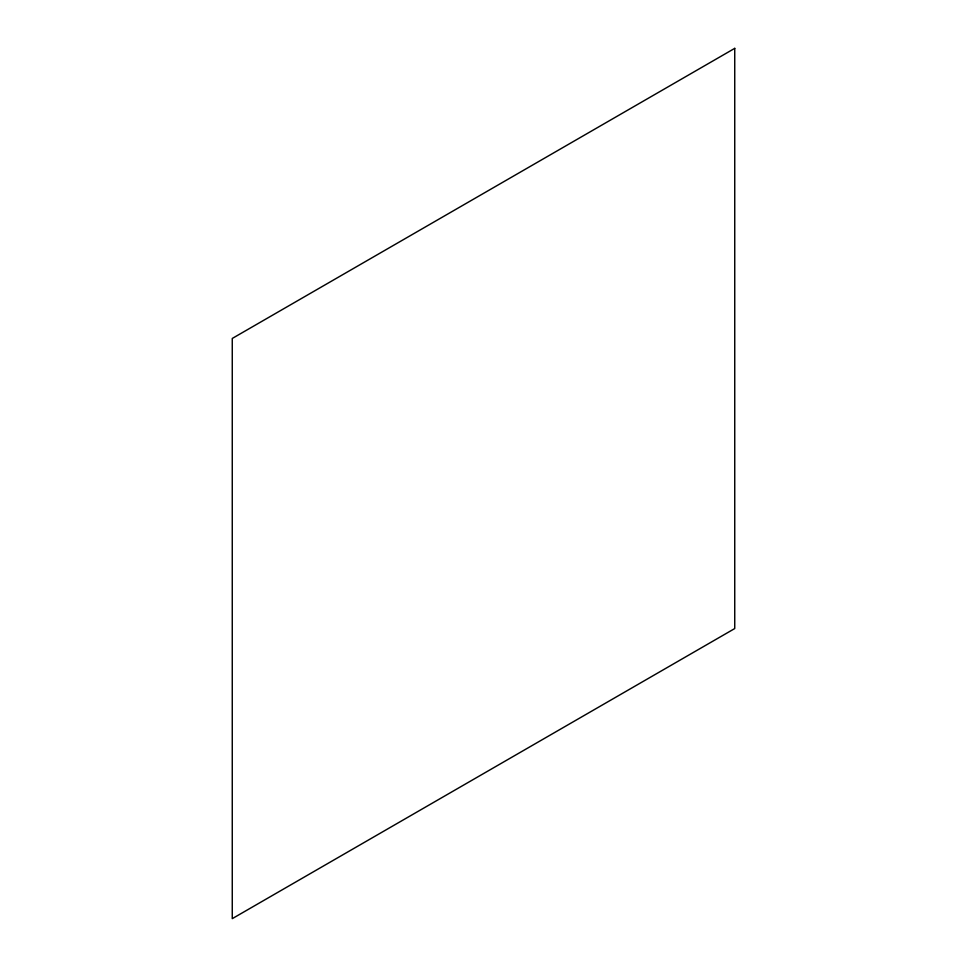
<?xml version="1.0" encoding="UTF-8"?>
<svg xmlns="http://www.w3.org/2000/svg" width="967" height="967" viewBox="0 0 967 967"><rect width="100%" height="100%" fill="white"/><g stroke="black" fill="none" stroke-linecap="round" stroke-linejoin="round"><path stroke-width="1.45" d="M734.739 48.35L232.261 338.45L232.261 918.65L734.739 628.55L734.739 48.35"/></g></svg>
